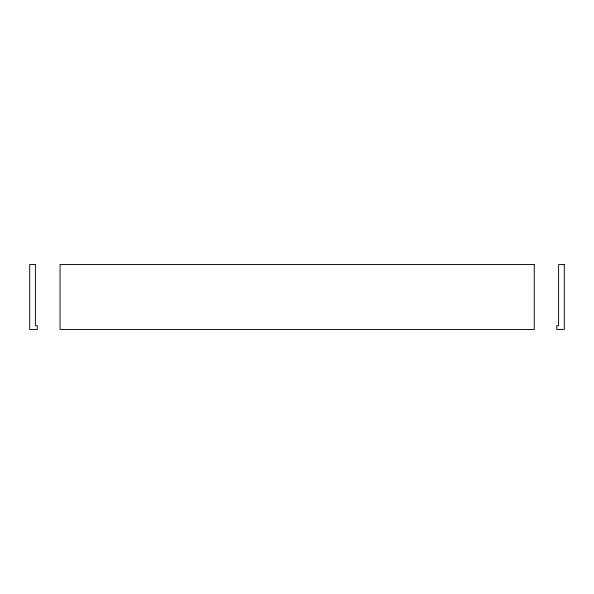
<?xml version="1.0" encoding="UTF-8"?>
<svg xmlns="http://www.w3.org/2000/svg" width="594" height="594" viewBox="0 0 594 594"><rect width="100%" height="100%" fill="white"/><g stroke="black" fill="none" stroke-linecap="round" stroke-linejoin="round"><path stroke-width="0.89" d="M35.395 264.516L29.7 264.516L29.7 329.484L37.288 329.484L37.288 325.69L35.395 325.69L35.395 264.516M534.266 264.516L60.061 264.516L60.061 329.484L534.266 329.484L534.266 264.516M564.3 264.516L558.605 264.516L558.605 325.69L556.712 325.69L556.712 329.484L564.3 329.484L564.3 264.516"/></g></svg>
